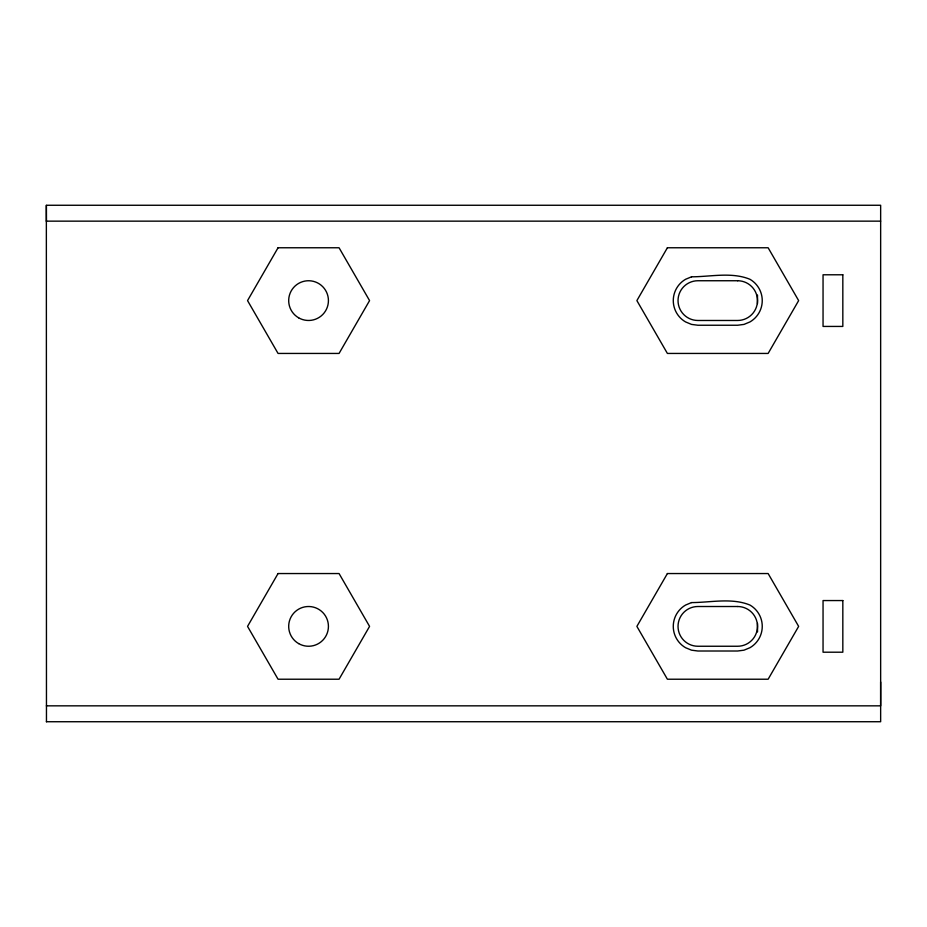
<?xml version="1.0" encoding="UTF-8"?>
<svg xmlns="http://www.w3.org/2000/svg" width="927" height="927" viewBox="0 0 927 927"><rect width="100%" height="100%" fill="white"/><g stroke="black" fill="none" stroke-linecap="round" stroke-linejoin="round"><path stroke-width="1.39" d="M880.65 682.005L880.65 705.841L46.35 705.841M757.521 623.396L757.521 631.947M46.373 205.4L46.42 221.159M46.35 221.147L880.65 221.147M46.373 721.739L880.65 721.727L880.65 205.261L46.35 205.261L46.466 721.739M757.498 303.592L757.498 295.041M278.054 247.764L247.544 300.603L278.054 353.442L339.062 353.442L369.572 300.603L339.062 247.764L278.054 247.764M278.054 573.546L247.544 626.385L278.054 679.224L339.062 679.224L369.572 626.385L339.062 573.546L278.054 573.546M667.394 247.764L636.884 300.603L667.394 353.442L768.135 353.442L798.645 300.603L768.135 247.764L667.394 247.764M667.394 573.546L636.884 626.385L667.394 679.224L768.135 679.224L798.645 626.385L768.135 573.546L667.394 573.546M691.519 276.814L685.586 279.282A24.635 24.635 0 0 0 685.586 321.936L691.519 324.404L697.904 325.238L737.625 325.238L743.999 324.404L749.943 321.936A24.635 24.635 0 0 0 749.943 279.282C731.727 271.796 710.627 276.779 691.519 276.814M691.519 602.585L685.586 605.053A24.635 24.635 0 0 0 685.586 647.718L691.519 650.175L697.904 651.009L737.625 651.009L743.999 650.175L749.943 647.718A24.635 24.635 0 0 0 749.943 605.053C731.727 597.567 710.627 602.55 691.519 602.585M842.828 274.786L823.049 274.786L823.049 326.431L842.828 326.431L842.828 274.786M737.625 280.742L697.904 280.742A19.861 19.861 0 0 0 678.031 300.603A19.861 19.861 0 0 0 697.904 320.475L737.625 320.475A19.861 19.861 0 0 0 757.486 300.603A19.861 19.861 0 0 0 737.625 280.742M842.828 600.557L823.049 600.557L823.049 652.202L842.828 652.202L842.828 600.557M737.625 606.513L697.904 606.513A19.861 19.861 0 0 0 678.031 626.385A19.861 19.861 0 0 0 697.904 646.246L737.625 646.246A19.861 19.861 0 0 0 757.486 626.385A19.861 19.861 0 0 0 737.625 606.513M298.621 643.581A19.861 19.861 0 0 0 328.425 626.385A19.861 19.861 0 0 0 298.621 609.178A19.861 19.861 0 0 0 298.621 643.581M298.621 317.81A19.861 19.861 0 0 0 328.425 300.603A19.861 19.861 0 0 0 298.621 283.407A19.861 19.861 0 0 0 298.621 317.81"/></g></svg>
